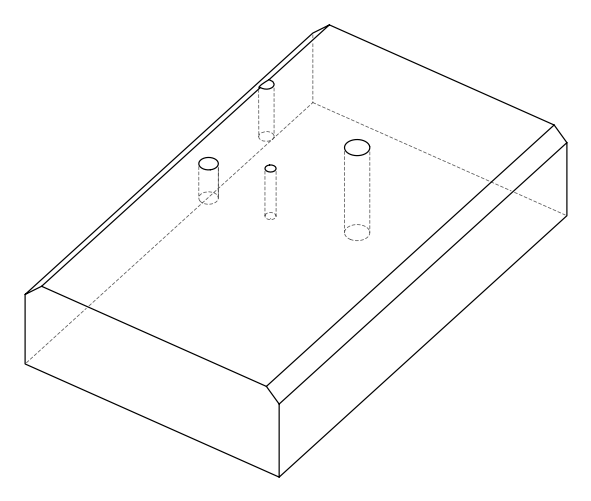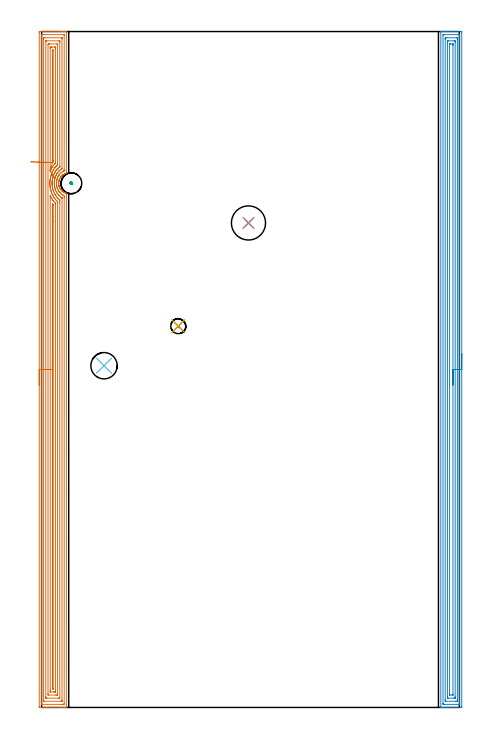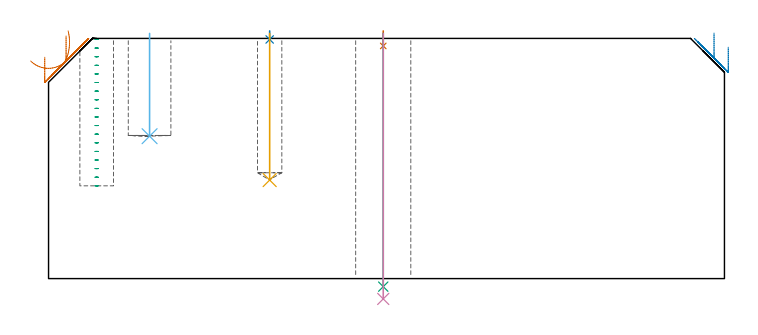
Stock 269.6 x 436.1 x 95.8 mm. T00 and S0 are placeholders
(PLAN: 9 operations, 6 tool changes, 44.1 min)
(1 SPOT_DRILL | STEP1HOLE | NXT0321_9005460120000 | 0.05 min | 182 mm3)
(2 SPOT_DRILL_1 | STEP1POCKET | NXT0321_9005460120000 | 0.03 min | 1 mm3)
(3 DRILL_THROUGH_HOLE_INTO_CENTER | STEP1HOLE | NXT0301_065 | 0.41 min | 6474 mm3)
(4 DRILL_TO_ENLARGE_THROUGH_HOLE | STEP1HOLE | UGT0301_053 | 0.43 min | 29710 mm3)
(5 DRILL_BLIND_HOLE_INTO_CENTER | STEP1POCKET | UGT0301_492 | 0.24 min | 4010 mm3)
(6 INDEXABLE_INSERT_DRILL_BLIND_HOLE_FROM_SOLID | STEP1POCKET_2 | NXT0302_005 | 0.17 min | 8787 mm3)
(7 AREA_MILL | FG_CHAMFER_SURFACE | UGT0205_001 | 24.6 min | 66801 mm3)
(8 AREA_MILL_1 | FG_CHAMFER_SURFACE_1 | UGT0205_001 | 17.73 min | 39718 mm3)
(9 MILL_BLIND_HOLE_FROM_SOLID_MATERIAL | STEP1POCKET_1 | UGT0201_130 | Spiral | 0.49 min | 8186 mm3)
(TOOL NXT0321_9005460120000 | NC Spot Drill, 142deg, 12mm, Carbide, Uncoated | D12 PA142 FL30 Z2)
(TOOL NXT0301_065 | Carbide Drill 9.4mm [860.1-0940-075A1-MM 2214] | D9.4 PA140 FL98 Z2)
(TOOL UGT0301_053 | Twist Drill 22 mm | D22 PA118 FL150 Z2)
(TOOL UGT0301_492 | Carbide Drill 9.7 mm | D9.7 PA118 FL87 Z2)
(TOOL NXT0302_005 | Index. Insert Drill 17mm [880-D1700L20-05] | D17 PA176 FL85 Z2)
(TOOL UGT0205_001 | Chamfer Mill 20 x 3 x 45 deg. | D20 FL50 Z2)
(TOOL UGT0201_130 | Carbide End Mill 12.0 | D12 FL15 Z4)
(OP 1 SPOT_DRILL)
G17 G21 G94 G90
T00 M6
G54
G17 G0 G90 X133.5 Y312.6 S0 M3
G43 Z105.8 H0
G94 G81 G98 Z92.8 F250. R98.8
G80
M5
M2
(OP 2 SPOT_DRILL_1)
G17 G21 G94 G90
T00 M6
G54
G17 G0 G90 X88.2 Y246. S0 M3
G43 Z105.8 H0
G94 G81 G98 Z95.383 F250. R98.8
G80
M5
M2
(OP 3 DRILL_THROUGH_HOLE_INTO_CENTER)
G17 G21 G94 G90
T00 M6
G54
G17 G0 G90 X133.5 Y312.6 S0 M3
G43 Z105.8 H1
G94 G73 G98 Z-3.211 F250. Q9.001 R97.8
G80
M5
M2
(OP 4 DRILL_TO_ENLARGE_THROUGH_HOLE)
G17 G21 G94 G90
T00 M6
G54
G17 G0 G90 X133.5 Y312.6 S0 M3
G43 Z105.8 H0
G94 G73 G98 Z-8.109 F250. Q20.782 R97.8
G80
M5
M2
(OP 5 DRILL_BLIND_HOLE_INTO_CENTER)
G17 G21 G94 G90
T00 M6
G54
G17 G0 G90 X88.2 Y246. S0 M3
G43 Z105.8 H0
G94 G81 G98 Z39.3 F250. R97.8
G80
M5
M2
(OP 6 INDEXABLE_INSERT_DRILL_BLIND_HOLE_FROM_SOLID)
G17 G21 G94 G90
T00 M6
G54
G17 G0 G90 X40.3 Y220.5 S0 M3
G43 Z105.8 H1
G94 G81 G98 Z56.8 F250. R97.8
G80
M5
M2
(OP 7 AREA_MILL)
G17 G21 G94 G90
T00 M6
G54
G17 G0 G90 X-1.5 Y208.05 S1061 M3
G43 Z105.8 H0
Z88.3
G94 G1 Y208.088 Z87.428 F250.
Y208.202 Z86.564
Y208.391 Z85.712
Y208.653 Z84.88
Y208.987 Z84.074
Y209.39 Z83.3
Y209.858 Z82.564
Y210.39 Z81.872
Y210.979 Z81.229
Y211.622 Z80.64
Y212.314 Z80.108
Y213.05 Z79.64
Y213.824 Z79.237
Y214.63 Z78.903
Y215.462 Z78.641
Y216.314 Z78.452
Y217.178 Z78.338
Y218.05 Z78.3
Y435.487
X-1.495 Y435.972 Z78.303
X-1.492 Y436.09 Z78.306
X-1.369 Y436.1 Z78.428
X12.356 Z92.151
X12.959 Z92.753
X13.51 Z93.307
X13.837 Z93.633
X14.388 Z94.184
X14.715 Z94.51
X15.369 Z95.168
X15.697 Z95.497
X15.851 Y436.097 Z95.643
X15.998 Y436.09 Z95.789
X16. Y435.934 Z95.8
Y344.851
X15.997 Y344.689 Z95.788
X15.898 Y344.652 Z95.691
X15.782 Y344.611 Z95.577
X15.593 Y344.548 Z95.388
X15.446 Y344.498 Z95.243
X15.001 Y344.323 Z94.8
X14.715 Y344.191 Z94.513
X14.623 Y344.148 Z94.422
X14.109 Y343.843 Z93.906
X13.837 Y343.655 Z93.632
X13.7 Y343.562 Z93.498
X13.636 Y343.512 Z93.435
X13.592 Y343.478 Z93.392
X13.398 Y343.325 Z93.195
X13.307 Y343.254 Z93.104
X13.263 Y343.214 Z93.059
X13.216 Y343.172 Z93.014
X12.964 Y342.92 Z92.764
X12.822 Y342.777 Z92.621
X12.454 Y342.36 Z92.252
X12.373 Y342.255 Z92.171
X12.323 Y342.19 Z92.121
X12.082 Y341.833 Z91.879
X12.017 Y341.726 Z91.814
X11.859 Y341.465 Z91.657
X11.635 Y341.022 Z91.433
X11.553 Y340.833 Z91.348
X11.437 Y340.571 Z91.235
X11.422 Y340.523 Z91.219
X11.379 Y340.386 Z91.174
X11.295 Y340.128 Z91.092
X11.291 Y340.117 Z91.088
X11.246 Y339.94 Z91.039
X11.202 Y339.783 Z91.
X11.174 Y339.677 Z90.972
X11.169 Y339.649 Z90.967
X11.143 Y339.493 Z90.933
X11.092 Y339.231 Z90.885
X11.069 Y339.047 Z90.863
X11.037 Y338.782 Z90.831
X11.024 Y338.519 Z90.813
X11.012 Y338.335 Z90.807
X11.015 Y338.154 Z90.805
Y338.116 Z90.807
X11.016 Y338.112 Z90.808
X11.019 Y337.956 Z90.807
Y337.888 Z90.81
X11.04 Y337.598 Z90.837
X11.053 Y337.44 Z90.85
X11.121 Y336.994 Z90.916
X11.162 Y336.815 Z90.954
X11.179 Y336.726 Z90.976
X11.202 Y336.617 Z91.001
X11.212 Y336.571 Z91.012
X11.218 Y336.545 Z91.017
X11.27 Y336.368 Z91.065
X11.344 Y336.1 Z91.143
X11.366 Y336.036 Z91.165
X11.429 Y335.85 Z91.229
X11.566 Y335.525 Z91.363
X11.589 Y335.475 Z91.386
X11.715 Y335.205 Z91.513
X11.966 Y334.751 Z91.766
X12.249 Y334.311 Z92.048
X12.322 Y334.209 Z92.122
X12.666 Y333.797 Z92.463
X12.764 Y333.689 Z92.563
X12.868 Y333.575 Z92.667
X12.959 Y333.478 Z92.755
X13.014 Y333.417 Z92.811
X13.039 Y333.392 Z92.837
X13.113 Y333.32 Z92.911
X13.215 Y333.228 Z93.015
X13.652 Y332.874 Z93.451
X13.761 Y332.796 Z93.559
X14.108 Y332.548 Z93.907
X14.148 Y332.522 Z93.947
X14.276 Y332.451 Z94.075
X14.569 Y332.287 Z94.369
X15.001 Y332.078 Z94.8
X15.035 Y332.065 Z94.833
X15.154 Y332.018 Z94.95
X15.445 Y331.902 Z95.244
X15.621 Y331.842 Z95.42
X15.898 Y331.747 Z95.691
X15.997 Y331.711 Z95.789
X16. Y331.01 Z95.8
Y0.166
X15.998 Y0.01 Z95.789
X15.851 Y0.003 Z95.643
X15.697 Y0. Z95.497
X15.369 Z95.168
X14.715 Z94.51
X13.51 Z93.307
X12.959 Z92.753
X3.436 Z83.233
X-1.093 Z78.704
X-1.372 Y0.003 Z78.425
X-1.492 Y0.01 Z78.306
X-1.499 Y0.132 Z78.299
X-1.5 Y0.613 Z78.3
Y218.05
X-0.086 Z79.714
X-0.085 Y433.569 Z79.715
X-0.084 Y433.701 Z79.716
X-0.079 Y434.072 Z79.721
X0.28 Y434.091 Z80.08
X0.663 Y434.097 Z80.463
X1.15 Y434.1 Z80.95
X1.541 Z81.341
X14.51 Y434.099 Z94.31
X14.54 Y434.098 Z94.34
X14.572 Y434.094 Z94.372
X14.58 Y434.09 Z94.38
X14.582 Y434.085 Z94.382
X14.584 Y434.058 Z94.384
X14.586 Y433.833 Z94.386
Y433.701
Y347.084
X14.584 Y346.324 Z94.384
X14.581 Y346.258 Z94.381
X14.579 Y346.246 Z94.379
X14.567 Y346.237 Z94.367
X14.489 Y346.191 Z94.289
X14.054 Y345.969 Z93.854
X13.837 Y345.841 Z93.637
X13.501 Y345.639 Z93.301
X12.998 Y345.298 Z92.798
X12.959 Y345.267 Z92.759
X12.491 Y344.88 Z92.291
X12.08 Y344.484 Z91.88
X12.041 Y344.445 Z91.841
X12.003 Y344.405 Z91.803
X11.626 Y343.973 Z91.426
X11.488 Y343.808 Z91.288
X11.261 Y343.512 Z91.061
X11.237 Y343.477 Z91.037
X11.202 Y343.425 Z91.002
X10.894 Y342.932 Z90.694
X10.711 Y342.619 Z90.511
X10.58 Y342.359 Z90.38
X10.324 Y341.826 Z90.124
X10.293 Y341.757 Z90.093
X10.281 Y341.726 Z90.081
X10.147 Y341.368 Z89.947
X10.06 Y341.101 Z89.86
X9.977 Y340.833 Z89.777
X9.864 Y340.408 Z89.664
X9.764 Y339.94 Z89.564
X9.736 Y339.792 Z89.536
X9.715 Y339.666 Z89.515
X9.639 Y339.047 Z89.439
X9.626 Y338.863 Z89.426
X9.608 Y338.521 Z89.408
X9.603 Y338.154 Z89.403
X9.604 Y337.993 Z89.404
X9.62 Y337.623 Z89.42
X9.646 Y337.261 Z89.446
X9.656 Y337.154 Z89.456
X9.672 Y337.031 Z89.472
X9.782 Y336.368 Z89.582
X9.88 Y335.926 Z89.68
X10.004 Y335.475 Z89.804
X10.106 Y335.147 Z89.906
X10.184 Y334.921 Z89.984
X10.31 Y334.596 Z90.11
X10.316 Y334.582 Z90.116
X10.324 Y334.564 Z90.124
X10.607 Y333.977 Z90.407
X10.766 Y333.689 Z90.566
X10.927 Y333.41 Z90.727
X11.202 Y332.972 Z91.002
X11.272 Y332.867 Z91.072
X11.29 Y332.841 Z91.09
X11.324 Y332.796 Z91.124
X11.669 Y332.381 Z91.469
X12.08 Y331.908 Z91.88
X12.14 Y331.843 Z91.94
X12.244 Y331.737 Z92.044
X12.959 Y331.141 Z92.759
X13.13 Y331.01 Z92.93
X13.547 Y330.722 Z93.347
X13.837 Y330.551 Z93.637
X14.579 Y330.117 Z94.379
X14.585 Y329.357 Z94.385
Y329.224
Y2.531
X14.584 Y2.399 Z94.384
X14.579 Y2.028 Z94.379
X14.22 Y2.009 Z94.02
X13.837 Y2.003 Z93.637
X13.35 Y2. Z93.15
X12.959 Z92.759
X-0.01 Y2.001 Z79.79
X-0.04 Y2.002 Z79.76
X-0.072 Y2.006 Z79.728
X-0.08 Y2.01 Z79.72
X-0.082 Y2.015 Z79.718
X-0.084 Y2.042 Z79.716
X-0.086 Y2.267 Z79.714
Y2.399
Y218.05
X1.328 Z81.128
Y431.239
X1.33 Y431.915 Z81.13
X1.332 Y432.023 Z81.132
X1.335 Y432.075 Z81.135
X1.339 Y432.091 Z81.139
X1.364 Y432.095 Z81.164
X1.541 Y432.098 Z81.341
X2.238 Y432.1 Z82.038
X12.777 Z92.577
X12.959 Y432.098 Z92.759
X13.14 Y432.092 Z92.94
X13.16 Y432.09 Z92.96
X13.165 Y432.08 Z92.965
X13.168 Y432.045 Z92.968
X13.17 Y431.988 Z92.97
X13.171 Y431.915 Z92.971
Y431.699
Y347.977
X13.17 Y347.762 Z92.97
X13.168 Y347.688 Z92.968
X13.165 Y347.636 Z92.965
X13.137 Y347.615 Z92.937
X12.718 Y347.328 Z92.518
X12.367 Y347.084 Z92.167
X12.204 Y346.958 Z92.004
X12.08 Y346.857 Z91.88
X11.72 Y346.557 Z91.52
X11.338 Y346.191 Z91.138
X11.27 Y346.122 Z91.07
X11.202 Y346.05 Z91.002
X10.85 Y345.655 Z90.65
X10.543 Y345.298 Z90.343
X10.446 Y345.173 Z90.246
X10.324 Y345.004 Z90.124
X10.085 Y344.648 Z89.885
X9.927 Y344.405 Z89.727
X9.743 Y344.102 Z89.543
X9.446 Y343.569 Z89.246
X9.426 Y343.532 Z89.226
X9.417 Y343.512 Z89.217
X9.148 Y342.922 Z88.948
X9.02 Y342.619 Z88.82
X8.891 Y342.289 Z88.691
X8.707 Y341.726 Z88.507
X8.674 Y341.617 Z88.474
X8.567 Y341.235 Z88.367
X8.491 Y340.911 Z88.291
X8.474 Y340.833 Z88.274
X8.346 Y340.165 Z88.146
X8.314 Y339.94 Z88.114
X8.244 Y339.375 Z88.044
X8.219 Y339.047 Z88.019
X8.193 Y338.534 Z87.993
X8.189 Y338.154 Z87.989
X8.203 Y337.631 Z88.003
X8.226 Y337.261 Z88.026
X8.285 Y336.655 Z88.085
X8.331 Y336.368 Z88.131
X8.473 Y335.571 Z88.273
X8.494 Y335.475 Z88.294
X8.567 Y335.167 Z88.367
X8.736 Y334.582 Z88.536
X8.811 Y334.335 Z88.611
X8.948 Y333.95 Z88.748
X9.055 Y333.689 Z88.855
X9.446 Y332.819 Z89.246
X9.457 Y332.796 Z89.257
X9.469 Y332.772 Z89.269
X9.817 Y332.17 Z89.617
X9.984 Y331.903 Z89.784
X10.324 Y331.391 Z90.124
X10.629 Y331.01 Z90.429
X11.202 Y330.353 Z91.002
X11.425 Y330.117 Z91.225
X12.08 Y329.554 Z91.88
X12.501 Y329.224 Z92.301
X12.959 Y328.903 Z92.759
X13.113 Y328.802 Z92.913
X13.155 Y328.771 Z92.955
X13.163 Y328.764 Z92.963
X13.166 Y328.743 Z92.966
X13.169 Y328.692 Z92.969
X13.171 Y328.548 Z92.971
Y4.861
X13.17 Y4.185 Z92.97
X13.168 Y4.077 Z92.968
X13.165 Y4.025 Z92.965
X13.161 Y4.009 Z92.961
X13.136 Y4.005 Z92.936
X12.959 Y4.002 Z92.759
X12.262 Y4. Z92.062
X1.723 Z81.523
X1.541 Y4.002 Z81.341
X1.36 Y4.008 Z81.16
X1.34 Y4.01 Z81.14
X1.335 Y4.02 Z81.135
X1.332 Y4.055 Z81.132
X1.33 Y4.112 Z81.13
X1.329 Y4.185 Z81.129
Y4.401
X1.328 Y218.05 Z81.128
X2.743 Z82.543
Y429.801
X2.745 Y429.989 Z82.545
X2.747 Y430.057 Z82.547
X2.749 Y430.088 Z82.549
X2.768 Y430.09 Z82.568
X2.873 Y430.094 Z82.673
X3.298 Y430.1 Z83.098
X3.327 Z83.127
X11.231 Z91.031
X11.627 Y430.096 Z91.427
X11.725 Y430.093 Z91.525
X11.746 Y430.09 Z91.546
X11.751 Y430.08 Z91.551
X11.753 Y430.045 Z91.553
X11.756 Y429.966 Z91.556
X11.757 Y429.565 Z91.557
Y429.237
Y349.198
X11.756 Y349.034 Z91.556
X11.754 Y348.952 Z91.554
X11.751 Y348.913 Z91.551
X11.747 Y348.897 Z91.547
X11.72 Y348.87 Z91.52
X11.432 Y348.636 Z91.232
X11.202 Y348.447 Z91.002
X10.949 Y348.234 Z90.749
X10.679 Y347.977 Z90.479
X10.5 Y347.797 Z90.3
X10.324 Y347.614 Z90.124
X10.073 Y347.339 Z89.873
X9.847 Y347.084 Z89.647
X9.663 Y346.862 Z89.463
X9.446 Y346.582 Z89.246
X9.282 Y346.357 Z89.082
X9.168 Y346.191 Z88.968
X8.929 Y345.823 Z88.729
X8.602 Y345.298 Z88.402
X8.589 Y345.276 Z88.389
X8.567 Y345.237 Z88.367
X8.283 Y344.694 Z88.083
X8.144 Y344.405 Z87.944
X7.998 Y344.09 Z87.798
X7.747 Y343.512 Z87.547
X7.73 Y343.47 Z87.53
X7.689 Y343.364 Z87.489
X7.503 Y342.808 Z87.303
X7.443 Y342.619 Z87.243
X7.299 Y342.123 Z87.099
X7.197 Y341.726 Z86.997
X7.124 Y341.408 Z86.924
X7.008 Y340.833 Z86.808
X6.976 Y340.665 Z86.776
X6.873 Y339.94 Z86.673
X6.866 Y339.883 Z86.666
X6.811 Y339.327 Z86.611
X6.795 Y339.063 Z86.595
X6.794 Y339.047 Z86.594
X6.781 Y338.619 Z86.581
X6.77 Y338.196 Z86.57
Y338.154
X6.799 Y337.273 Z86.599
Y337.261
X6.811 Y337.072 Z86.611
X6.882 Y336.368 Z86.682
X6.892 Y336.285 Z86.692
X7.032 Y335.475 Z86.832
X7.084 Y335.198 Z86.884
X7.219 Y334.582 Z87.019
X7.373 Y334.01 Z87.173
X7.47 Y333.689 Z87.27
X7.689 Y333.032 Z87.489
X7.781 Y332.796 Z87.581
X7.847 Y332.636 Z87.647
X8.186 Y331.903 Z87.986
X8.31 Y331.642 Z88.11
X8.567 Y331.167 Z88.367
X8.656 Y331.01 Z88.456
X8.785 Y330.789 Z88.585
X9.23 Y330.117 Z89.03
X9.446 Y329.82 Z89.246
X9.941 Y329.224 Z89.741
X10.324 Y328.785 Z90.124
X10.541 Y328.556 Z90.341
X10.779 Y328.331 Z90.579
X11.202 Y327.966 Z91.002
X11.741 Y327.511 Z91.541
X11.75 Y327.438 Z91.55
X11.755 Y326.876 Z91.555
X11.757 Y325.652 Z91.557
Y6.299
X11.755 Y6.111 Z91.555
X11.753 Y6.043 Z91.553
X11.751 Y6.012 Z91.551
X11.732 Y6.01 Z91.532
X11.627 Y6.006 Z91.427
X11.202 Y6. Z91.002
X11.173 Z90.973
X3.269 Z83.069
X2.873 Y6.004 Z82.673
X2.775 Y6.007 Z82.575
X2.754 Y6.01 Z82.554
X2.749 Y6.02 Z82.549
X2.747 Y6.055 Z82.547
X2.744 Y6.134 Z82.544
X2.743 Y6.535 Z82.543
Y6.863
Y218.05
X4.157 Z83.957
Y427.47
X4.176 Y428.09 Z83.976
X4.42 Y428.096 Z84.22
X5.054 Y428.099 Z84.854
X5.294 Y428.1 Z85.094
X9.687 Y428.098 Z89.487
X10.324 Y428.09 Z90.124
X10.342 Y427.451 Z90.142
X10.343 Y427.432 Z90.143
X10.342 Y350.637 Z90.142
X10.324 Y350.056 Z90.124
X10.175 Y349.914 Z89.975
X10.017 Y349.763 Z89.817
X9.73 Y349.474 Z89.53
X9.446 Y349.183 Z89.246
X9.296 Y349.022 Z89.096
X9.159 Y348.87 Z88.959
X8.885 Y348.547 Z88.685
X8.567 Y348.162 Z88.367
X8.487 Y348.059 Z88.287
X8.426 Y347.977 Z88.226
X8.124 Y347.535 Z87.924
X7.825 Y347.084 Z87.625
X7.772 Y347. Z87.572
X7.689 Y346.862 Z87.489
X7.445 Y346.439 Z87.245
X7.309 Y346.191 Z87.109
X7.135 Y345.861 Z86.935
X6.86 Y345.298 Z86.66
X6.844 Y345.264 Z86.644
X6.811 Y345.191 Z86.611
X6.581 Y344.638 Z86.381
X6.486 Y344.405 Z86.286
X6.339 Y343.992 Z86.139
X6.177 Y343.512 Z85.977
X6.118 Y343.323 Z85.918
X5.933 Y342.689 Z85.733
X5.918 Y342.633 Z85.718
X5.915 Y342.619 Z85.715
X5.754 Y341.908 Z85.554
X5.716 Y341.726 Z85.516
X5.607 Y341.164 Z85.407
X5.559 Y340.833 Z85.359
X5.498 Y340.382 Z85.298
X5.45 Y339.94 Z85.25
X5.414 Y339.574 Z85.214
X5.384 Y339.047 Z85.184
X5.368 Y338.728 Z85.168
X5.36 Y338.154 Z85.16
X5.368 Y337.835 Z85.168
X5.39 Y337.261 Z85.19
X5.409 Y336.901 Z85.209
X5.458 Y336.368 Z85.258
X5.506 Y335.909 Z85.306
X5.578 Y335.475 Z85.378
X5.689 Y334.83 Z85.489
X5.739 Y334.582 Z85.539
X5.933 Y333.716 Z85.733
X5.94 Y333.689 Z85.74
X5.943 Y333.679 Z85.743
X6.204 Y332.796 Z86.004
X6.342 Y332.38 Z86.142
X6.518 Y331.903 Z86.318
X6.811 Y331.22 Z86.611
X6.905 Y331.01 Z86.705
X6.987 Y330.831 Z86.787
X7.222 Y330.364 Z87.022
X7.358 Y330.117 Z87.158
X7.689 Y329.537 Z87.489
X7.887 Y329.224 Z87.687
X8.277 Y328.627 Z88.077
X8.496 Y328.331 Z88.296
X8.567 Y328.243 Z88.367
X9.249 Y327.438 Z89.049
X9.446 Y327.217 Z89.246
X9.77 Y326.879 Z89.57
X10.125 Y326.545 Z89.925
X10.324 Y326.361 Z90.124
X10.342 Y325.652 Z90.142
X10.343 Y325.633 Z90.143
X10.342 Y8.63 Z90.142
X10.324 Y8.01 Z90.124
X10.08 Y8.004 Z89.88
X9.446 Y8.001 Z89.246
X9.206 Y8. Z89.006
X4.813 Y8.002 Z84.613
X4.176 Y8.01 Z83.976
X4.158 Y8.649 Z83.958
X4.157 Y8.668 Z83.957
Y218.05
X5.571 Z85.371
Y329.592
X5.573 Y330.117 Z85.373
X5.574 Y330.163 Z85.374
X5.577 Y330.207 Z85.377
X5.622 Y330.117 Z85.422
X5.933 Y329.474 Z85.733
X6.058 Y329.224 Z85.858
X6.2 Y328.952 Z86.
X6.56 Y328.331 Z86.36
X6.811 Y327.929 Z86.611
X7.134 Y327.438 Z86.934
X7.362 Y327.108 Z87.162
X7.689 Y326.679 Z87.489
X7.796 Y326.545 Z87.596
X8.45 Y325.771 Z88.25
X8.555 Y325.652 Z88.355
X8.567 Y325.638 Z88.367
X8.781 Y325.412 Z88.581
X8.886 Y325.3 Z88.686
X8.911 Y325.27 Z88.711
X8.92 Y325.255 Z88.72
X8.923 Y325.231 Z88.723
X8.926 Y325.127 Z88.726
X8.928 Y324.759 Z88.728
X8.929 Y10.961 Z88.729
X8.927 Y10.435 Z88.727
X8.924 Y10.073 Z88.724
X8.922 Y10.023 Z88.722
X8.887 Y10.01 Z88.687
X8.781 Y10.006 Z88.581
X8.567 Y10.003 Z88.367
X8.117 Y10. Z87.917
X7.689 Z87.489
X5.933 Z85.733
X5.79 Y10.001 Z85.59
X5.676 Y10.003 Z85.476
X5.6 Y10.007 Z85.4
X5.582 Y10.01 Z85.382
X5.578 Y10.022 Z85.378
X5.576 Y10.068 Z85.376
X5.573 Y10.435 Z85.373
X5.571 Y10.803 Z85.371
Y11.328
Y218.05
X6.985 Z86.785
X6.986 Y324.582 Z86.786
X6.988 Y324.759 Z86.788
X6.991 Y324.868 Z86.791
X6.993 Y324.873 Z86.793
X7.001 Y324.868 Z86.801
X7.016 Y324.854 Z86.816
X7.099 Y324.759 Z86.899
X7.371 Y324.435 Z87.171
X7.475 Y324.308 Z87.275
X7.5 Y324.275 Z87.3
X7.508 Y324.244 Z87.308
X7.511 Y324.178 Z87.311
X7.514 Y324.045 Z87.314
X7.515 Y313.612 Z87.315
X7.514 Y12.221 Z87.314
X7.513 Y12.087 Z87.313
X7.51 Y12.021 Z87.31
X7.508 Y12.012 Z87.308
X7.498 Y12.008 Z87.298
X7.467 Y12.004 Z87.267
X7.359 Y12.001 Z87.159
X7.027 Y12.002 Z86.827
X7.002 Y12.006 Z86.802
X6.996 Y12.008 Z86.796
X6.992 Y12.037 Z86.792
X6.987 Y12.221 Z86.787
X6.986 Y12.399 Z86.786
X6.985 Y218.05 Z86.785
Y218.922 Z86.823
Y219.787 Z86.937
Y220.638 Z87.126
Y221.47 Z87.388
Y222.276 Z87.722
Y223.05 Z88.125
Y223.786 Z88.594
Y224.478 Z89.125
Y225.121 Z89.714
Y225.71 Z90.357
Y226.242 Z91.05
Y226.71 Z91.785
Y227.113 Z92.559
Y227.447 Z93.365
Y227.709 Z94.197
Y227.898 Z95.049
Y228.012 Z95.914
Y228.05 Z96.785
G0 Z105.8
X7.805 Y342.41
Z98.823
G1 X7.989 Y342.099 Z98.028
X8.136 Y341.849 Z97.206
X8.247 Y341.662 Z96.361
X8.319 Y341.539 Z95.5
X8.354 Y341.481 Z94.631
X8.35 Y341.488 Z93.758
X8.307 Y341.561 Z92.89
X8.225 Y341.698 Z92.032
X8.106 Y341.9 Z91.192
X7.951 Y342.164 Z90.375
X7.759 Y342.488 Z89.588
X7.534 Y342.87 Z88.837
X7.276 Y343.307 Z88.127
X6.988 Y343.795 Z87.464
X6.671 Y344.331 Z86.854
X6.329 Y344.912 Z86.299
X5.963 Y345.531 Z85.806
X5.577 Y346.185 Z85.377
X5.574 Y346.191 Z85.374
X5.573 Y346.202 Z85.373
X5.571 Y346.558 Z85.371
Y347.084
Y425.139
X5.573 Y425.665 Z85.373
X5.576 Y426.027 Z85.376
X5.578 Y426.077 Z85.378
X5.613 Y426.09 Z85.413
X5.719 Y426.094 Z85.519
X5.933 Y426.097 Z85.733
X6.383 Y426.1 Z86.183
X6.811 Z86.611
X8.567 Z88.367
X8.71 Y426.099 Z88.51
X8.824 Y426.097 Z88.624
X8.9 Y426.093 Z88.7
X8.918 Y426.09 Z88.718
X8.922 Y426.078 Z88.722
X8.924 Y426.032 Z88.724
X8.927 Y425.665 Z88.727
X8.929 Y425.297 Z88.729
Y424.772
Y352.074
X8.927 Y351.548 Z88.727
X8.923 Y351.187 Z88.723
X8.921 Y351.135 Z88.721
X8.895 Y351.105 Z88.695
X8.824 Y351.027 Z88.624
X8.567 Y350.757 Z88.367
X8.519 Y350.705 Z88.319
X8.474 Y350.656 Z88.274
X8.107 Y350.23 Z87.907
X7.708 Y349.763 Z87.508
X7.7 Y349.752 Z87.5
X7.689 Y349.738 Z87.489
X7.326 Y349.239 Z87.126
X7.067 Y348.87 Z86.867
X6.963 Y348.714 Z86.763
X6.811 Y348.478 Z86.611
X6.622 Y348.169 Z86.422
X6.507 Y347.977 Z86.307
X6.297 Y347.607 Z86.097
X6.009 Y347.084 Z85.809
X5.982 Y347.033 Z85.782
X5.933 Y346.932 Z85.733
X5.697 Y346.431 Z85.497
X5.583 Y346.191 Z85.383
X5.579 Y346.186 Z85.379
X5.577 Y346.185 Z85.377
X6.992 Y351.548 Z86.792
X6.985 Y352.441 Z86.785
X6.986 Y423.879 Z86.786
X6.987 Y424.013 Z86.787
X6.99 Y424.079 Z86.79
X6.992 Y424.088 Z86.792
X7.002 Y424.092 Z86.802
X7.033 Y424.096 Z86.833
X7.141 Y424.099 Z86.941
X7.473 Y424.098 Z87.273
X7.498 Y424.094 Z87.298
X7.504 Y424.092 Z87.304
X7.508 Y424.063 Z87.308
X7.513 Y423.879 Z87.313
X7.514 Y423.701 Z87.314
Y352.619
X7.513 Y352.441 Z87.313
X7.509 Y352.173 Z87.309
X7.508 Y352.142 Z87.308
X7.499 Y352.125 Z87.299
X7.477 Y352.095 Z87.277
X7.442 Y352.051 Z87.242
X7.326 Y351.917 Z87.126
X7.007 Y351.548 Z86.807
X7.003 Z86.803
X6.992 Z86.792
X6.349 Y351.571 Z86.203
X5.658 Y351.594 Z85.672
X4.922 Y351.62 Z85.204
X4.149 Y351.646 Z84.801
X3.343 Y351.674 Z84.468
X2.511 Y351.703 Z84.205
X1.66 Y351.732 Z84.017
X0.796 Y351.762 Z83.903
X-0.075 Y351.792 Z83.866
X-0.946 Y351.822 Z83.904
X-1.811 Y351.852 Z84.018
X-2.662 Y351.881 Z84.207
X-3.493 Y351.91 Z84.47
X-4.299 Y351.938 Z84.804
X-5.072 Y351.964 Z85.207
X-5.807 Y351.989 Z85.676
X-6.499 Y352.013 Z86.207
X-7.141 Y352.035 Z86.797
G0 Z105.8
M5
M2
(OP 8 AREA_MILL_1)
G17 G21 G94 G90
T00 M6
G54
G17 G0 G90 X271.1 Y228.05 S1061 M3
G43 Z105.8 H0
Z92.3
G94 G1 Y228.012 Z91.428 F250.
Y227.898 Z90.563
Y227.709 Z89.712
Y227.447 Z88.88
Y227.113 Z88.074
Y226.71 Z87.3
Y226.242 Z86.564
Y225.71 Z85.872
Y225.121 Z85.229
Y224.478 Z84.64
Y223.786 Z84.108
Y223.05 Z83.64
Y222.276 Z83.237
Y221.47 Z82.903
Y220.638 Z82.641
Y219.786 Z82.452
Y218.922 Z82.338
Y218.05 Z82.3
Y0.613
X271.097 Y0.257 Z82.302
X271.092 Y0.01 Z82.306
X270.842 Y0. Z82.556
X260.8 Z92.595
X260.243 Z93.154
X259.912 Z93.484
X259.355 Z94.041
X259.025 Z94.37
X258.364 Z95.035
X258. Z95.4
X257.635 Z95.756
X257.603 Y0.009 Z95.788
X257.6 Y0.166 Z95.8
Y435.934
X257.603 Y436.091 Z95.788
X257.635 Y436.1 Z95.756
X258. Z95.4
X258.364 Z95.035
X259.025 Z94.37
X260.242 Z93.154
X260.8 Z92.595
X270.563 Z82.834
X270.843 Y436.098 Z82.554
X271.092 Y436.09 Z82.306
X271.099 Y435.841 Z82.299
X271.1 Y218.05 Z82.3
X269.686 Z83.714
Y2.388
X269.675 Y2.01 Z83.725
X269.183 Y2.001 Z84.217
X259.912 Y2. Z93.488
X259.419 Y2.001 Z93.981
X259.025 Y2.01 Z94.375
X259.014 Y2.399 Z94.386
Y2.409
Y433.712
X259.025 Y434.09 Z94.375
X259.517 Y434.099 Z93.883
X268.788 Y434.1 Z84.612
X269.281 Y434.099 Z84.119
X269.675 Y434.09 Z83.725
X269.686 Y433.701 Z83.714
Y433.691
Y218.05
X268.272 Z85.128
X268.271 Y5.077 Z85.129
X268.27 Y4.705 Z85.13
X268.265 Y4.185 Z85.135
X268.26 Y4.01 Z85.14
X268.082 Y4.002 Z85.318
X267.9 Y4.001 Z85.5
X267.196 Y4. Z86.204
X260.8 Y4.001 Z92.6
X260.616 Y4.004 Z92.784
X260.495 Y4.01 Z92.905
X260.435 Y4.023 Z92.965
X260.432 Y4.061 Z92.968
X260.43 Y4.185 Z92.97
X260.429 Y4.558 Z92.971
X260.428 Y5.077 Z92.972
X260.429 Y431.022 Z92.971
X260.43 Y431.395 Z92.97
X260.435 Y431.915 Z92.965
X260.44 Y432.09 Z92.96
X260.618 Y432.098 Z92.782
X260.8 Y432.099 Z92.6
X261.504 Y432.1 Z91.896
X267.9 Y432.099 Z85.5
X268.084 Y432.096 Z85.316
X268.205 Y432.09 Z85.195
X268.265 Y432.077 Z85.135
X268.268 Y432.039 Z85.132
X268.27 Y431.915 Z85.13
X268.272 Y431.542 Z85.128
Y431.022
Y218.05
X266.857 Z86.543
Y6.863
X266.853 Y6.131 Z86.547
X266.85 Y6.024 Z86.55
X266.845 Y6.009 Z86.555
X266.822 Y6.006 Z86.578
X266.769 Y6.003 Z86.631
X266.554 Y6.001 Z86.846
X266.125 Y6. Z87.275
X262.545 Z90.855
X262.136 Y6.006 Z91.264
X261.932 Y6.01 Z91.468
X261.849 Y6.022 Z91.551
X261.843 Y6.863 Z91.557
Y429.237
X261.847 Y429.969 Z91.553
X261.85 Y430.076 Z91.55
X261.855 Y430.091 Z91.545
X261.878 Y430.094 Z91.522
X261.931 Y430.097 Z91.469
X262.146 Y430.099 Z91.254
X262.575 Y430.1 Z90.825
X266.155 Z87.245
X266.564 Y430.094 Z86.836
X266.768 Y430.09 Z86.632
X266.851 Y430.078 Z86.549
X266.857 Y429.237 Z86.543
Y218.05
X265.443 Z87.957
Y8.443
X265.442 Y8.236 Z87.958
X265.438 Y8.098 Z87.962
X265.433 Y8.01 Z87.967
X265.399 Y8.006 Z88.001
X265.238 Y8.002 Z88.162
X264.995 Y8. Z88.405
X263.37 Z90.03
X263.314 Y8.001 Z90.086
X263.282 Y8.005 Z90.118
X263.27 Y8.009 Z90.13
X263.264 Y8.031 Z90.136
X263.258 Y8.443 Z90.142
X263.257 Y8.649 Z90.143
Y8.856
Y427.657
X263.258 Y427.864 Z90.142
X263.262 Y428.002 Z90.138
X263.267 Y428.09 Z90.133
X263.301 Y428.094 Z90.099
X263.462 Y428.098 Z89.938
X263.705 Y428.1 Z89.695
X265.33 Z88.07
X265.387 Y428.099 Z88.013
X265.418 Y428.095 Z87.982
X265.43 Y428.091 Z87.97
X265.436 Y428.069 Z87.964
X265.442 Y427.657 Z87.958
X265.443 Y427.451 Z87.957
Y427.244
Y218.05
Y217.178 Z87.995
Y216.314 Z88.109
Y215.462 Z88.298
Y214.63 Z88.56
Y213.824 Z88.894
Y213.05 Z89.297
Y212.314 Z89.765
Y211.622 Z90.296
Y210.979 Z90.886
Y210.39 Z91.529
Y209.858 Z92.221
Y209.39 Z92.957
Y208.987 Z93.731
Y208.653 Z94.537
Y208.391 Z95.369
Y208.202 Z96.22
Y208.088 Z97.085
Y208.05 Z97.957
G0 Z105.8
M5
M2
(OP 9 MILL_BLIND_HOLE_FROM_SOLID_MATERIAL)
G17 G21 G94 G90
T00 M6
G54
G17 G0 G90 X19.2 Y338.2 S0 M3
G43 Z105.8 H0
Z95.367
G94 G3 X19.55 Y338.55 R0.35 F250.
X19.2 Y338.9 R0.35
X18.5 Y338.2 R0.7
X19.2 Y338.9 R-0.7
X18.85 Y338.55 R0.35
X19.2 Y338.2 R0.35
G0 Z91.933
G3 X19.55 Y338.55 R0.35
X19.2 Y338.9 R0.35
X18.5 Y338.2 R0.7
X19.2 Y338.9 R-0.7
X18.85 Y338.55 R0.35
X19.2 Y338.2 R0.35
G0 Z88.5
G3 X19.55 Y338.55 R0.35
X19.2 Y338.9 R0.35
X18.5 Y338.2 R0.7
X19.2 Y338.9 R-0.7
X18.85 Y338.55 R0.35
X19.2 Y338.2 R0.35
G0 Z85.067
G3 X19.55 Y338.55 R0.35
X19.2 Y338.9 R0.35
X18.5 Y338.2 R0.7
X19.2 Y338.9 R-0.7
X18.85 Y338.55 R0.35
X19.2 Y338.2 R0.35
G0 Z81.633
G3 X19.55 Y338.55 R0.35
X19.2 Y338.9 R0.35
X18.5 Y338.2 R0.7
X19.2 Y338.9 R-0.7
X18.85 Y338.55 R0.35
X19.2 Y338.2 R0.35
G0 Z78.2
G3 X19.55 Y338.55 R0.35
X19.2 Y338.9 R0.35
X18.5 Y338.2 R0.7
X19.2 Y338.9 R-0.7
X18.85 Y338.55 R0.35
X19.2 Y338.2 R0.35
G0 Z74.767
G3 X19.55 Y338.55 R0.35
X19.2 Y338.9 R0.35
X18.5 Y338.2 R0.7
X19.2 Y338.9 R-0.7
X18.85 Y338.55 R0.35
X19.2 Y338.2 R0.35
G0 Z71.333
G3 X19.55 Y338.55 R0.35
X19.2 Y338.9 R0.35
X18.5 Y338.2 R0.7
X19.2 Y338.9 R-0.7
X18.85 Y338.55 R0.35
X19.2 Y338.2 R0.35
G0 Z67.9
G3 X19.55 Y338.55 R0.35
X19.2 Y338.9 R0.35
X18.5 Y338.2 R0.7
X19.2 Y338.9 R-0.7
X18.85 Y338.55 R0.35
X19.2 Y338.2 R0.35
G0 Z64.467
G3 X19.55 Y338.55 R0.35
X19.2 Y338.9 R0.35
X18.5 Y338.2 R0.7
X19.2 Y338.9 R-0.7
X18.85 Y338.55 R0.35
X19.2 Y338.2 R0.35
G0 Z61.033
G3 X19.55 Y338.55 R0.35
X19.2 Y338.9 R0.35
X18.5 Y338.2 R0.7
X19.2 Y338.9 R-0.7
X18.85 Y338.55 R0.35
X19.2 Y338.2 R0.35
G0 Z57.6
G3 X19.55 Y338.55 R0.35
X19.2 Y338.9 R0.35
X18.5 Y338.2 R0.7
X19.2 Y338.9 R-0.7
X18.85 Y338.55 R0.35
X19.2 Y338.2 R0.35
G0 Z54.167
G3 X19.55 Y338.55 R0.35
X19.2 Y338.9 R0.35
X18.5 Y338.2 R0.7
X19.2 Y338.9 R-0.7
X18.85 Y338.55 R0.35
X19.2 Y338.2 R0.35
G0 Z50.733
G3 X19.55 Y338.55 R0.35
X19.2 Y338.9 R0.35
X18.5 Y338.2 R0.7
X19.2 Y338.9 R-0.7
X18.85 Y338.55 R0.35
X19.2 Y338.2 R0.35
G0 Z47.3
G3 X19.55 Y338.55 R0.35
X19.2 Y338.9 R0.35
X18.5 Y338.2 R0.7
X19.2 Y338.9 R-0.7
X18.85 Y338.55 R0.35
X19.2 Y338.2 R0.35
G0 Z43.867
G3 X19.55 Y338.55 R0.35
X19.2 Y338.9 R0.35
X18.5 Y338.2 R0.7
X19.2 Y338.9 R-0.7
X18.85 Y338.55 R0.35
X19.2 Y338.2 R0.35
G0 Z40.433
G3 X19.55 Y338.55 R0.35
X19.2 Y338.9 R0.35
X18.5 Y338.2 R0.7
X19.2 Y338.9 R-0.7
X18.85 Y338.55 R0.35
X19.2 Y338.2 R0.35
G0 Z37.
G3 X19.55 Y338.55 R0.35
X19.2 Y338.9 R0.35
X18.5 Y338.2 R0.7
X19.2 Y338.9 R-0.7
X18.85 Y338.55 R0.35
X19.2 Y338.2 R0.35
G0 Z105.8
M5
M2
